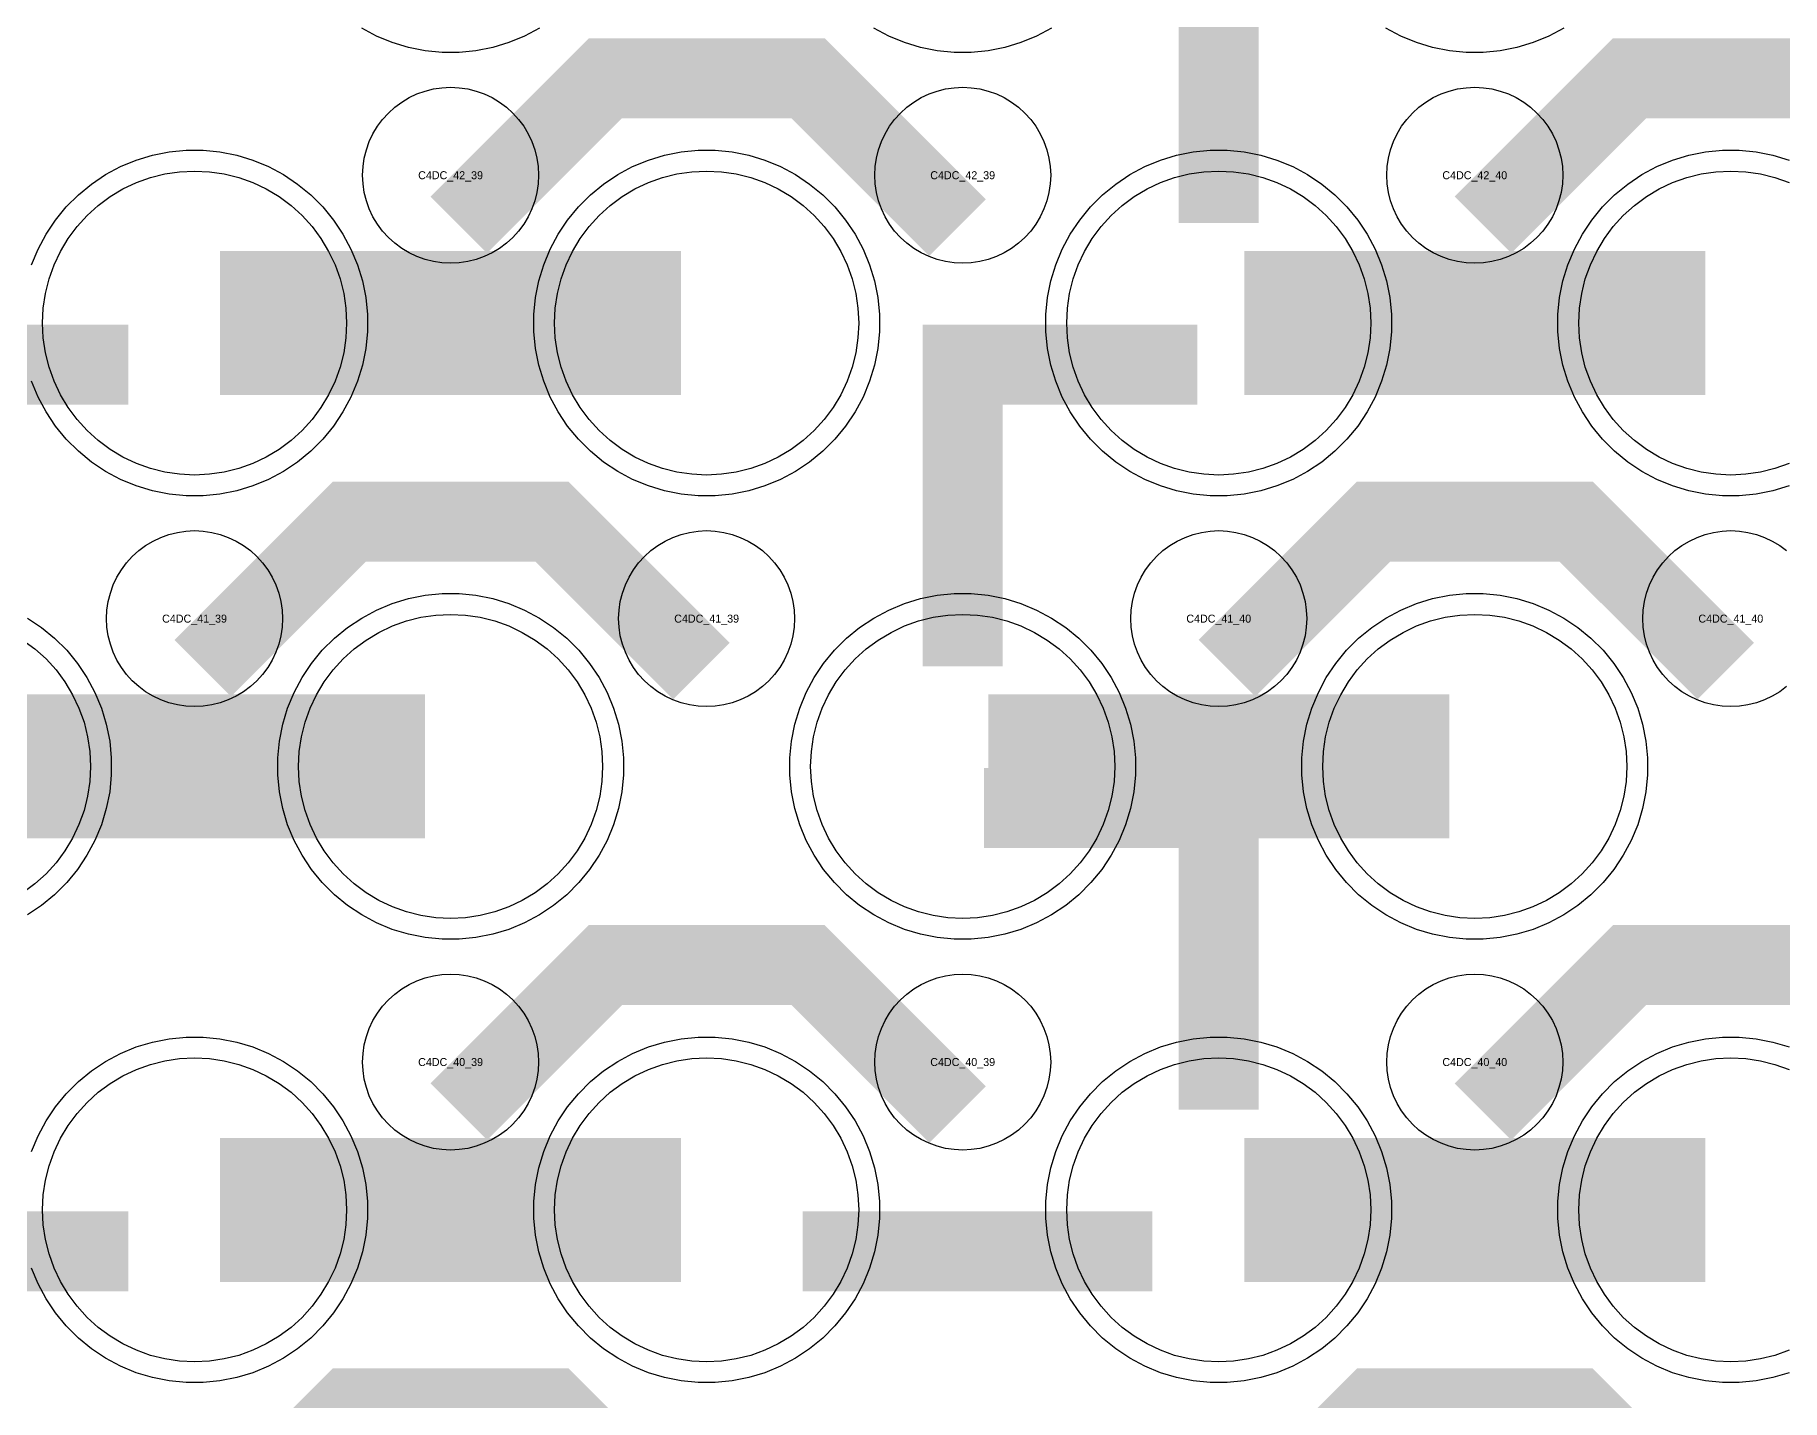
# Model space of a CAD drawing. Extents: x -11880 to 11880, y -14992 to 14992.
# Drawn here: x 430 to 976, y -9356 to -8930 of the extents above; entities that cross this region are included whole.
import ezdxf
from ezdxf.enums import TextEntityAlignment as Align

# ---------------------------------------------------------------- set-up
doc = ezdxf.new("R2010")
doc.units = 0
doc.header["$MEASUREMENT"] = 0
for name, color, linetype in [('GDS_775_DT_237', 138, 'CONTINUOUS'), ('RDL1_FS', 34, 'CONTINUOUS'), ('RDL_BS', 160, 'CONTINUOUS')]:
    doc.layers.add(name, color=color, linetype=linetype)

msp = doc.modelspace()

# ---------------------------------------------------------------- linework, layer by layer
at = {"layer": 'RDL1_FS', "color": 241, "true_color": 0xf7abae}
for points in [[(480, -9067.384), (475.343, -9067.155), (470.732, -9066.471), (466.209, -9065.339), (461.819, -9063.767), (457.605, -9061.775), (453.605, -9059.377), (449.86, -9056.599), (446.406, -9053.469), (443.276, -9050.015), (440.498, -9046.27), (438.1, -9042.27), (436.108, -9038.056), (434.536, -9033.666), (433.404, -9029.143), (432.72, -9024.532), (432.491, -9019.875), (432.72, -9015.218), (433.404, -9010.607), (434.536, -9006.084), (436.108, -9001.694), (438.1, -8997.48), (440.498, -8993.48), (443.276, -8989.735), (446.406, -8986.281), (449.86, -8983.151), (453.605, -8980.373), (457.605, -8977.975), (461.819, -8975.983), (466.209, -8974.411), (470.732, -8973.279), (475.343, -8972.595), (480, -8972.366), (484.657, -8972.595), (489.268, -8973.279), (493.791, -8974.411), (498.181, -8975.983), (502.395, -8977.975), (506.395, -8980.373), (510.14, -8983.151), (513.594, -8986.281), (516.724, -8989.735), (519.502, -8993.48), (521.9, -8997.48), (523.892, -9001.694), (525.464, -9006.084), (526.596, -9010.607), (527.28, -9015.218), (527.509, -9019.875), (527.28, -9024.532), (526.596, -9029.143), (525.464, -9033.666), (523.892, -9038.056), (521.9, -9042.27), (519.502, -9046.27), (516.724, -9050.015), (513.594, -9053.469), (510.14, -9056.599), (506.395, -9059.377), (502.395, -9061.775), (498.181, -9063.767), (493.791, -9065.339), (489.268, -9066.471), (484.657, -9067.155)], [(640, -9067.384), (635.343, -9067.155), (630.732, -9066.471), (626.209, -9065.339), (621.819, -9063.767), (617.605, -9061.775), (613.605, -9059.377), (609.86, -9056.599), (606.406, -9053.469), (603.276, -9050.015), (600.498, -9046.27), (598.1, -9042.27), (596.108, -9038.056), (594.536, -9033.666), (593.404, -9029.143), (592.72, -9024.532), (592.491, -9019.875), (592.72, -9015.218), (593.404, -9010.607), (594.536, -9006.084), (596.108, -9001.694), (598.1, -8997.48), (600.498, -8993.48), (603.276, -8989.735), (606.406, -8986.281), (609.86, -8983.151), (613.605, -8980.373), (617.605, -8977.975), (621.819, -8975.983), (626.209, -8974.411), (630.732, -8973.279), (635.343, -8972.595), (640, -8972.366), (644.657, -8972.595), (649.268, -8973.279), (653.791, -8974.411), (658.181, -8975.983), (662.395, -8977.975), (666.395, -8980.373), (670.14, -8983.151), (673.594, -8986.281), (676.724, -8989.735), (679.502, -8993.48), (681.9, -8997.48), (683.892, -9001.694), (685.464, -9006.084), (686.596, -9010.607), (687.28, -9015.218), (687.509, -9019.875), (687.28, -9024.532), (686.596, -9029.143), (685.464, -9033.666), (683.892, -9038.056), (681.9, -9042.27), (679.502, -9046.27), (676.724, -9050.015), (673.594, -9053.469), (670.14, -9056.599), (666.395, -9059.377), (662.395, -9061.775), (658.181, -9063.767), (653.791, -9065.339), (649.268, -9066.471), (644.657, -9067.155)], [(560, -9205.944), (555.343, -9205.715), (550.732, -9205.031), (546.209, -9203.899), (541.819, -9202.327), (537.605, -9200.335), (533.605, -9197.937), (529.86, -9195.159), (526.406, -9192.029), (523.276, -9188.575), (520.498, -9184.83), (518.1, -9180.83), (516.108, -9176.616), (514.536, -9172.226), (513.404, -9167.703), (512.72, -9163.092), (512.491, -9158.435), (512.72, -9153.778), (513.404, -9149.167), (514.536, -9144.644), (516.108, -9140.254), (518.1, -9136.04), (520.498, -9132.04), (523.276, -9128.295), (526.406, -9124.841), (529.86, -9121.711), (533.605, -9118.933), (537.605, -9116.535), (541.819, -9114.543), (546.209, -9112.971), (550.732, -9111.839), (555.343, -9111.155), (560, -9110.926), (564.657, -9111.155), (569.268, -9111.839), (573.791, -9112.971), (578.181, -9114.543), (582.395, -9116.535), (586.395, -9118.933), (590.14, -9121.711), (593.594, -9124.841), (596.724, -9128.295), (599.502, -9132.04), (601.9, -9136.04), (603.892, -9140.254), (605.464, -9144.644), (606.596, -9149.167), (607.28, -9153.778), (607.509, -9158.435), (607.28, -9163.092), (606.596, -9167.703), (605.464, -9172.226), (603.892, -9176.616), (601.9, -9180.83), (599.502, -9184.83), (596.724, -9188.575), (593.594, -9192.029), (590.14, -9195.159), (586.395, -9197.937), (582.395, -9200.335), (578.181, -9202.327), (573.791, -9203.899), (569.268, -9205.031), (564.657, -9205.715)]]:
    msp.add_lwpolyline(points, close=True, dxfattribs=at)
at = {"layer": 'RDL1_FS'}
for points in [[(800, -9067.384), (795.343, -9067.155), (790.732, -9066.471), (786.209, -9065.339), (781.819, -9063.767), (777.605, -9061.775), (773.605, -9059.377), (769.86, -9056.599), (766.406, -9053.469), (763.276, -9050.015), (760.498, -9046.27), (758.1, -9042.27), (756.108, -9038.056), (754.536, -9033.666), (753.404, -9029.143), (752.72, -9024.532), (752.491, -9019.875), (752.72, -9015.218), (753.404, -9010.607), (754.536, -9006.084), (756.108, -9001.694), (758.1, -8997.48), (760.498, -8993.48), (763.276, -8989.735), (766.406, -8986.281), (769.86, -8983.151), (773.605, -8980.373), (777.605, -8977.975), (781.819, -8975.983), (786.209, -8974.411), (790.732, -8973.279), (795.343, -8972.595), (800, -8972.366), (804.657, -8972.595), (809.268, -8973.279), (813.791, -8974.411), (818.181, -8975.983), (822.395, -8977.975), (826.395, -8980.373), (830.14, -8983.151), (833.594, -8986.281), (836.724, -8989.735), (839.502, -8993.48), (841.9, -8997.48), (843.892, -9001.694), (845.464, -9006.084), (846.596, -9010.607), (847.28, -9015.218), (847.509, -9019.875), (847.28, -9024.532), (846.596, -9029.143), (845.464, -9033.666), (843.892, -9038.056), (841.9, -9042.27), (839.502, -9046.27), (836.724, -9050.015), (833.594, -9053.469), (830.14, -9056.599), (826.395, -9059.377), (822.395, -9061.775), (818.181, -9063.767), (813.791, -9065.339), (809.268, -9066.471), (804.657, -9067.155)], [(720, -9205.944), (715.343, -9205.715), (710.732, -9205.031), (706.209, -9203.899), (701.819, -9202.327), (697.605, -9200.335), (693.605, -9197.937), (689.86, -9195.159), (686.406, -9192.029), (683.276, -9188.575), (680.498, -9184.83), (678.1, -9180.83), (676.108, -9176.616), (674.536, -9172.226), (673.404, -9167.703), (672.72, -9163.092), (672.491, -9158.435), (672.72, -9153.778), (673.404, -9149.167), (674.536, -9144.644), (676.108, -9140.254), (678.1, -9136.04), (680.498, -9132.04), (683.276, -9128.295), (686.406, -9124.841), (689.86, -9121.711), (693.605, -9118.933), (697.605, -9116.535), (701.819, -9114.543), (706.209, -9112.971), (710.732, -9111.839), (715.343, -9111.155), (720, -9110.926), (724.657, -9111.155), (729.268, -9111.839), (733.791, -9112.971), (738.181, -9114.543), (742.395, -9116.535), (746.395, -9118.933), (750.14, -9121.711), (753.594, -9124.841), (756.724, -9128.295), (759.502, -9132.04), (761.9, -9136.04), (763.892, -9140.254), (765.464, -9144.644), (766.596, -9149.167), (767.28, -9153.778), (767.509, -9158.435), (767.28, -9163.092), (766.596, -9167.703), (765.464, -9172.226), (763.892, -9176.616), (761.9, -9180.83), (759.502, -9184.83), (756.724, -9188.575), (753.594, -9192.029), (750.14, -9195.159), (746.395, -9197.937), (742.395, -9200.335), (738.181, -9202.327), (733.791, -9203.899), (729.268, -9205.031), (724.657, -9205.715)], [(880, -9205.944), (875.343, -9205.715), (870.732, -9205.031), (866.209, -9203.899), (861.819, -9202.327), (857.605, -9200.335), (853.605, -9197.937), (849.86, -9195.159), (846.406, -9192.029), (843.276, -9188.575), (840.498, -9184.83), (838.1, -9180.83), (836.108, -9176.616), (834.536, -9172.226), (833.404, -9167.703), (832.72, -9163.092), (832.491, -9158.435), (832.72, -9153.778), (833.404, -9149.167), (834.536, -9144.644), (836.108, -9140.254), (838.1, -9136.04), (840.498, -9132.04), (843.276, -9128.295), (846.406, -9124.841), (849.86, -9121.711), (853.605, -9118.933), (857.605, -9116.535), (861.819, -9114.543), (866.209, -9112.971), (870.732, -9111.839), (875.343, -9111.155), (880, -9110.926), (884.657, -9111.155), (889.268, -9111.839), (893.791, -9112.971), (898.181, -9114.543), (902.395, -9116.535), (906.395, -9118.933), (910.14, -9121.711), (913.594, -9124.841), (916.724, -9128.295), (919.502, -9132.04), (921.9, -9136.04), (923.892, -9140.254), (925.464, -9144.644), (926.596, -9149.167), (927.28, -9153.778), (927.509, -9158.435), (927.28, -9163.092), (926.596, -9167.703), (925.464, -9172.226), (923.892, -9176.616), (921.9, -9180.83), (919.502, -9184.83), (916.724, -9188.575), (913.594, -9192.029), (910.14, -9195.159), (906.395, -9197.937), (902.395, -9200.335), (898.181, -9202.327), (893.791, -9203.899), (889.268, -9205.031), (884.657, -9205.715)], [(480, -9344.509), (475.343, -9344.28), (470.732, -9343.596), (466.209, -9342.464), (461.819, -9340.892), (457.605, -9338.9), (453.605, -9336.502), (449.86, -9333.724), (446.406, -9330.594), (443.276, -9327.14), (440.498, -9323.395), (438.1, -9319.395), (436.108, -9315.181), (434.536, -9310.791), (433.404, -9306.268), (432.72, -9301.657), (432.491, -9297), (432.72, -9292.343), (433.404, -9287.732), (434.536, -9283.209), (436.108, -9278.819), (438.1, -9274.605), (440.498, -9270.605), (443.276, -9266.86), (446.406, -9263.406), (449.86, -9260.276), (453.605, -9257.498), (457.605, -9255.1), (461.819, -9253.108), (466.209, -9251.536), (470.732, -9250.404), (475.343, -9249.72), (480, -9249.491), (484.657, -9249.72), (489.268, -9250.404), (493.791, -9251.536), (498.181, -9253.108), (502.395, -9255.1), (506.395, -9257.498), (510.14, -9260.276), (513.594, -9263.406), (516.724, -9266.86), (519.502, -9270.605), (521.9, -9274.605), (523.892, -9278.819), (525.464, -9283.209), (526.596, -9287.732), (527.28, -9292.343), (527.509, -9297), (527.28, -9301.657), (526.596, -9306.268), (525.464, -9310.791), (523.892, -9315.181), (521.9, -9319.395), (519.502, -9323.395), (516.724, -9327.14), (513.594, -9330.594), (510.14, -9333.724), (506.395, -9336.502), (502.395, -9338.9), (498.181, -9340.892), (493.791, -9342.464), (489.268, -9343.596), (484.657, -9344.28)], [(640, -9344.509), (635.343, -9344.28), (630.732, -9343.596), (626.209, -9342.464), (621.819, -9340.892), (617.605, -9338.9), (613.605, -9336.502), (609.86, -9333.724), (606.406, -9330.594), (603.276, -9327.14), (600.498, -9323.395), (598.1, -9319.395), (596.108, -9315.181), (594.536, -9310.791), (593.404, -9306.268), (592.72, -9301.657), (592.491, -9297), (592.72, -9292.343), (593.404, -9287.732), (594.536, -9283.209), (596.108, -9278.819), (598.1, -9274.605), (600.498, -9270.605), (603.276, -9266.86), (606.406, -9263.406), (609.86, -9260.276), (613.605, -9257.498), (617.605, -9255.1), (621.819, -9253.108), (626.209, -9251.536), (630.732, -9250.404), (635.343, -9249.72), (640, -9249.491), (644.657, -9249.72), (649.268, -9250.404), (653.791, -9251.536), (658.181, -9253.108), (662.395, -9255.1), (666.395, -9257.498), (670.14, -9260.276), (673.594, -9263.406), (676.724, -9266.86), (679.502, -9270.605), (681.9, -9274.605), (683.892, -9278.819), (685.464, -9283.209), (686.596, -9287.732), (687.28, -9292.343), (687.509, -9297), (687.28, -9301.657), (686.596, -9306.268), (685.464, -9310.791), (683.892, -9315.181), (681.9, -9319.395), (679.502, -9323.395), (676.724, -9327.14), (673.594, -9330.594), (670.14, -9333.724), (666.395, -9336.502), (662.395, -9338.9), (658.181, -9340.892), (653.791, -9342.464), (649.268, -9343.596), (644.657, -9344.28)], [(800, -9344.509), (795.343, -9344.28), (790.732, -9343.596), (786.209, -9342.464), (781.819, -9340.892), (777.605, -9338.9), (773.605, -9336.502), (769.86, -9333.724), (766.406, -9330.594), (763.276, -9327.14), (760.498, -9323.395), (758.1, -9319.395), (756.108, -9315.181), (754.536, -9310.791), (753.404, -9306.268), (752.72, -9301.657), (752.491, -9297), (752.72, -9292.343), (753.404, -9287.732), (754.536, -9283.209), (756.108, -9278.819), (758.1, -9274.605), (760.498, -9270.605), (763.276, -9266.86), (766.406, -9263.406), (769.86, -9260.276), (773.605, -9257.498), (777.605, -9255.1), (781.819, -9253.108), (786.209, -9251.536), (790.732, -9250.404), (795.343, -9249.72), (800, -9249.491), (804.657, -9249.72), (809.268, -9250.404), (813.791, -9251.536), (818.181, -9253.108), (822.395, -9255.1), (826.395, -9257.498), (830.14, -9260.276), (833.594, -9263.406), (836.724, -9266.86), (839.502, -9270.605), (841.9, -9274.605), (843.892, -9278.819), (845.464, -9283.209), (846.596, -9287.732), (847.28, -9292.343), (847.509, -9297), (847.28, -9301.657), (846.596, -9306.268), (845.464, -9310.791), (843.892, -9315.181), (841.9, -9319.395), (839.502, -9323.395), (836.724, -9327.14), (833.594, -9330.594), (830.14, -9333.724), (826.395, -9336.502), (822.395, -9338.9), (818.181, -9340.892), (813.791, -9342.464), (809.268, -9343.596), (804.657, -9344.28)]]:
    msp.add_lwpolyline(points, close=True, dxfattribs=at)
for points in [[(978.181, -9063.767), (973.791, -9065.339), (969.268, -9066.471), (964.657, -9067.155), (960, -9067.384), (955.343, -9067.155), (950.732, -9066.471), (946.209, -9065.339), (941.819, -9063.767), (937.605, -9061.775), (933.605, -9059.377), (929.86, -9056.599), (926.406, -9053.469), (923.276, -9050.015), (920.498, -9046.27), (918.1, -9042.27), (916.108, -9038.056), (914.536, -9033.666), (913.404, -9029.143), (912.72, -9024.532), (912.491, -9019.875), (912.72, -9015.218), (913.404, -9010.607), (914.536, -9006.084), (916.108, -9001.694), (918.1, -8997.48), (920.498, -8993.48), (923.276, -8989.735), (926.406, -8986.281), (929.86, -8983.151), (933.605, -8980.373), (937.605, -8977.975), (941.819, -8975.983), (946.209, -8974.411), (950.732, -8973.279), (955.343, -8972.595), (960, -8972.366), (964.657, -8972.595), (969.268, -8973.279), (973.791, -8974.411), (978.181, -8975.983)], [(978.181, -9340.892), (973.791, -9342.464), (969.268, -9343.596), (964.657, -9344.28), (960, -9344.509), (955.343, -9344.28), (950.732, -9343.596), (946.209, -9342.464), (941.819, -9340.892), (937.605, -9338.9), (933.605, -9336.502), (929.86, -9333.724), (926.406, -9330.594), (923.276, -9327.14), (920.498, -9323.395), (918.1, -9319.395), (916.108, -9315.181), (914.536, -9310.791), (913.404, -9306.268), (912.72, -9301.657), (912.491, -9297), (912.72, -9292.343), (913.404, -9287.732), (914.536, -9283.209), (916.108, -9278.819), (918.1, -9274.605), (920.498, -9270.605), (923.276, -9266.86), (926.406, -9263.406), (929.86, -9260.276), (933.605, -9257.498), (937.605, -9255.1), (941.819, -9253.108), (946.209, -9251.536), (950.732, -9250.404), (955.343, -9249.72), (960, -9249.491), (964.657, -9249.72), (969.268, -9250.404), (973.791, -9251.536), (978.181, -9253.108)]]:
    msp.add_lwpolyline(points, dxfattribs=at)
at = {"layer": 'RDL1_FS', "color": 241, "true_color": 0xf7abae}
for points in [[(488.002, -9019.875, 45, 45, 0), (560.002, -9019.875, 45, 45, 0)], [(560.002, -9019.875, 45, 45, 0), (632.002, -9019.875, 45, 45, 0)], [(408.002, -9158.435, 45, 45, 0), (480.002, -9158.435, 45, 45, 0)], [(480.002, -9158.435, 45, 45, 0), (552.002, -9158.435, 45, 45, 0)]]:
    msp.add_lwpolyline(points, format="xyseb", dxfattribs=at)
at = {"layer": 'RDL1_FS'}
for points in [[(808.002, -9019.875, 45, 45, 0), (880.002, -9019.875, 45, 45, 0)], [(880.002, -9019.875, 45, 45, 0), (952.002, -9019.875, 45, 45, 0)], [(728.002, -9158.435, 45, 45, 0), (800.002, -9158.435, 45, 45, 0)], [(800.002, -9158.435, 45, 45, 0), (872.002, -9158.435, 45, 45, 0)], [(488.002, -9297, 45, 45, 0), (560.002, -9297, 45, 45, 0)], [(560.002, -9297, 45, 45, 0), (632.002, -9297, 45, 45, 0)], [(808.002, -9297, 45, 45, 0), (880.002, -9297, 45, 45, 0)], [(880.002, -9297, 45, 45, 0), (952.002, -9297, 45, 45, 0)]]:
    msp.add_lwpolyline(points, format="xyseb", dxfattribs=at)
at = {"layer": 'RDL1_FS', "color": 241, "true_color": 0xf7abae}
msp.add_lwpolyline([(426.395, -9118.933), (430.14, -9121.711), (433.594, -9124.841), (436.724, -9128.295), (439.502, -9132.04), (441.9, -9136.04), (443.892, -9140.254), (445.464, -9144.644), (446.596, -9149.167), (447.28, -9153.778), (447.509, -9158.435), (447.28, -9163.092), (446.596, -9167.703), (445.464, -9172.226), (443.892, -9176.616), (441.9, -9180.83), (439.502, -9184.83), (436.724, -9188.575), (433.594, -9192.029), (430.14, -9195.159), (426.395, -9197.937)], dxfattribs=at)
at = {"layer": 'RDL_BS'}
for points in [[(800, -8988.585, 25, 25, 0), (800, -8881.808, 25, 25, 0)], [(800, -8912.277, 25, 25, 0), (800, -8957.897, 25, 25, 0)], [(562.562, -8989.189, 25, 25, 0), (608.377, -8943.374, 25, 25, 0), (641.93, -8943.374, 25, 25, 0)], [(718.401, -8990.088, 25, 25, 0), (671.687, -8943.374, 25, 25, 0), (641.929, -8943.374, 25, 25, 0)], [(882.562, -8989.189, 25, 25, 0), (928.377, -8943.374, 25, 25, 0), (961.93, -8943.374, 25, 25, 0)], [(1038.401, -8990.088, 25, 25, 0), (991.687, -8943.374, 25, 25, 0), (961.929, -8943.374, 25, 25, 0)], [(720, -9127.15, 25, 25, 0), (720, -9020.373, 25, 25, 0)], [(707.5, -9032.873, 25, 25, 0), (793.333, -9032.873, 25, 25, 0)], [(747.056, -9032.873, 25, 25, 0), (788.26, -9032.873, 25, 25, 0)], [(720, -9050.842, 25, 25, 0), (720, -9096.462, 25, 25, 0)], [(482.562, -9127.749, 25, 25, 0), (528.377, -9081.934, 25, 25, 0), (561.93, -9081.934, 25, 25, 0)], [(638.401, -9128.648, 25, 25, 0), (591.687, -9081.934, 25, 25, 0), (561.929, -9081.934, 25, 25, 0)], [(802.562, -9127.749, 25, 25, 0), (848.377, -9081.934, 25, 25, 0), (881.93, -9081.934, 25, 25, 0)], [(958.401, -9128.648, 25, 25, 0), (911.687, -9081.934, 25, 25, 0), (881.929, -9081.934, 25, 25, 0)], [(800, -9265.735, 25, 25, 0), (800, -9158.958, 25, 25, 0)], [(812.5, -9171.458, 25, 25, 0), (726.667, -9171.458, 25, 25, 0)], [(772.944, -9171.458, 25, 25, 0), (731.74, -9171.458, 25, 25, 0)], [(800, -9189.427, 25, 25, 0), (800, -9235.047, 25, 25, 0)], [(562.562, -9266.314, 25, 25, 0), (608.377, -9220.499, 25, 25, 0), (641.93, -9220.499, 25, 25, 0)], [(718.401, -9267.213, 25, 25, 0), (671.687, -9220.499, 25, 25, 0), (641.929, -9220.499, 25, 25, 0)], [(882.562, -9266.314, 25, 25, 0), (928.377, -9220.499, 25, 25, 0), (961.93, -9220.499, 25, 25, 0)], [(1038.401, -9267.213, 25, 25, 0), (991.687, -9220.499, 25, 25, 0), (961.929, -9220.499, 25, 25, 0)], [(350.016, -9310.013, 25, 25, 0), (459.281, -9310.013, 25, 25, 0)], [(670.016, -9310.013, 25, 25, 0), (779.281, -9310.013, 25, 25, 0)], [(482.562, -9404.879, 25, 25, 0), (528.377, -9359.064, 25, 25, 0), (561.93, -9359.064, 25, 25, 0)], [(638.401, -9405.778, 25, 25, 0), (591.687, -9359.064, 25, 25, 0), (561.929, -9359.064, 25, 25, 0)], [(802.562, -9404.879, 25, 25, 0), (848.377, -9359.064, 25, 25, 0), (881.93, -9359.064, 25, 25, 0)], [(958.401, -9405.778, 25, 25, 0), (911.687, -9359.064, 25, 25, 0), (881.929, -9359.064, 25, 25, 0)]]:
    msp.add_lwpolyline(points, format="xyseb", dxfattribs=at)
for points in [[(587.777, -8927.693), (583.115, -8930.185), (578.205, -8932.216), (573.165, -8933.747), (567.938, -8934.793), (562.644, -8935.31), (557.356, -8935.31), (552.062, -8934.793), (546.835, -8933.747), (541.795, -8932.216), (536.885, -8930.185), (532.223, -8927.693)], [(747.777, -8927.693), (743.115, -8930.185), (738.205, -8932.216), (733.165, -8933.747), (727.938, -8934.793), (722.644, -8935.31), (717.356, -8935.31), (712.062, -8934.793), (706.835, -8933.747), (701.795, -8932.216), (696.885, -8930.185), (692.223, -8927.693)], [(907.777, -8927.693), (903.115, -8930.185), (898.205, -8932.216), (893.165, -8933.747), (887.938, -8934.793), (882.644, -8935.31), (877.356, -8935.31), (872.062, -8934.793), (866.835, -8933.747), (861.795, -8932.216), (856.885, -8930.185), (852.223, -8927.693)], [(978.205, -9070.781), (973.165, -9072.312), (967.938, -9073.358), (962.644, -9073.875), (957.356, -9073.875), (952.062, -9073.358), (946.835, -9072.312), (941.795, -9070.781), (936.885, -9068.75), (932.223, -9066.258), (927.809, -9063.311), (923.708, -9059.949), (919.926, -9056.167), (916.564, -9052.066), (913.617, -9047.652), (911.125, -9042.99), (909.094, -9038.08), (907.563, -9033.04), (906.517, -9027.813), (906, -9022.519), (906, -9017.231), (906.517, -9011.937), (907.563, -9006.71), (909.094, -9001.67), (911.125, -8996.76), (913.617, -8992.098), (916.564, -8987.684), (919.926, -8983.583), (923.708, -8979.801), (927.809, -8976.439), (932.223, -8973.492), (936.885, -8971), (941.795, -8968.969), (946.835, -8967.438), (952.062, -8966.392), (957.356, -8965.875), (962.644, -8965.875), (967.938, -8966.392), (973.165, -8967.438), (978.205, -8968.969)], [(977.443, -9133.501), (975.28, -9135.104), (972.956, -9136.497), (970.519, -9137.649), (967.984, -9138.556), (965.365, -9139.213), (962.693, -9139.609), (960, -9139.741), (957.307, -9139.609), (954.635, -9139.213), (952.016, -9138.556), (949.481, -9137.649), (947.044, -9136.497), (944.72, -9135.104), (942.557, -9133.501), (940.558, -9131.689), (938.746, -9129.69), (937.143, -9127.527), (935.75, -9125.203), (934.598, -9122.766), (933.691, -9120.231), (933.034, -9117.612), (932.638, -9114.94), (932.506, -9112.247), (932.638, -9109.554), (933.034, -9106.882), (933.691, -9104.263), (934.598, -9101.728), (935.75, -9099.291), (937.143, -9096.967), (938.746, -9094.804), (940.558, -9092.805), (942.557, -9090.993), (944.72, -9089.39), (947.044, -9087.997), (949.481, -9086.845), (952.016, -9085.938), (954.635, -9085.281), (957.307, -9084.885), (960, -9084.753), (962.693, -9084.885), (965.365, -9085.281), (967.984, -9085.938), (970.519, -9086.845), (972.956, -9087.997), (975.28, -9089.39), (977.443, -9090.993)], [(429.094, -9278.795), (431.125, -9273.885), (433.617, -9269.223), (436.564, -9264.809), (439.926, -9260.708), (443.708, -9256.926), (447.809, -9253.564), (452.223, -9250.617), (456.885, -9248.125), (461.795, -9246.094), (466.835, -9244.563), (472.062, -9243.517), (477.356, -9243), (482.644, -9243), (487.938, -9243.517), (493.165, -9244.563), (498.205, -9246.094), (503.115, -9248.125), (507.777, -9250.617), (512.191, -9253.564), (516.292, -9256.926), (520.074, -9260.708), (523.436, -9264.809), (526.383, -9269.223), (528.875, -9273.885), (530.906, -9278.795), (532.437, -9283.835), (533.483, -9289.062), (534, -9294.356), (534, -9299.644), (533.483, -9304.938), (532.437, -9310.165), (530.906, -9315.205), (528.875, -9320.115), (526.383, -9324.777), (523.436, -9329.191), (520.074, -9333.292), (516.292, -9337.074), (512.191, -9340.436), (507.777, -9343.383), (503.115, -9345.875), (498.205, -9347.906), (493.165, -9349.437), (487.938, -9350.483), (482.644, -9351), (477.356, -9351), (472.062, -9350.483), (466.835, -9349.437), (461.795, -9347.906), (456.885, -9345.875), (452.223, -9343.383), (447.809, -9340.436), (443.708, -9337.074), (439.926, -9333.292), (436.564, -9329.191), (433.617, -9324.777), (431.125, -9320.115), (429.094, -9315.205)], [(978.205, -9347.906), (973.165, -9349.437), (967.938, -9350.483), (962.644, -9351), (957.356, -9351), (952.062, -9350.483), (946.835, -9349.437), (941.795, -9347.906), (936.885, -9345.875), (932.223, -9343.383), (927.809, -9340.436), (923.708, -9337.074), (919.926, -9333.292), (916.564, -9329.191), (913.617, -9324.777), (911.125, -9320.115), (909.094, -9315.205), (907.563, -9310.165), (906.517, -9304.938), (906, -9299.644), (906, -9294.356), (906.517, -9289.062), (907.563, -9283.835), (909.094, -9278.795), (911.125, -9273.885), (913.617, -9269.223), (916.564, -9264.809), (919.926, -9260.708), (923.708, -9256.926), (927.809, -9253.564), (932.223, -9250.617), (936.885, -9248.125), (941.795, -9246.094), (946.835, -9244.563), (952.062, -9243.517), (957.356, -9243), (962.644, -9243), (967.938, -9243.517), (973.165, -9244.563), (978.205, -9246.094)]]:
    msp.add_lwpolyline(points, dxfattribs=at)
for points in [[(560, -9001.181), (557.307, -9001.049), (554.635, -9000.653), (552.016, -8999.996), (549.481, -8999.089), (547.044, -8997.937), (544.72, -8996.544), (542.557, -8994.941), (540.558, -8993.129), (538.746, -8991.13), (537.143, -8988.967), (535.75, -8986.643), (534.598, -8984.206), (533.691, -8981.671), (533.034, -8979.052), (532.638, -8976.38), (532.506, -8973.687), (532.638, -8970.994), (533.034, -8968.322), (533.691, -8965.703), (534.598, -8963.168), (535.75, -8960.731), (537.143, -8958.407), (538.746, -8956.244), (540.558, -8954.245), (542.557, -8952.433), (544.72, -8950.83), (547.044, -8949.437), (549.481, -8948.285), (552.016, -8947.378), (554.635, -8946.721), (557.307, -8946.325), (560, -8946.193), (562.693, -8946.325), (565.365, -8946.721), (567.984, -8947.378), (570.519, -8948.285), (572.956, -8949.437), (575.28, -8950.83), (577.443, -8952.433), (579.442, -8954.245), (581.254, -8956.244), (582.857, -8958.407), (584.25, -8960.731), (585.402, -8963.168), (586.309, -8965.703), (586.966, -8968.322), (587.362, -8970.994), (587.494, -8973.687), (587.362, -8976.38), (586.966, -8979.052), (586.309, -8981.671), (585.402, -8984.206), (584.25, -8986.643), (582.857, -8988.967), (581.254, -8991.13), (579.442, -8993.129), (577.443, -8994.941), (575.28, -8996.544), (572.956, -8997.937), (570.519, -8999.089), (567.984, -8999.996), (565.365, -9000.653), (562.693, -9001.049)], [(720, -9001.181), (717.307, -9001.049), (714.635, -9000.653), (712.016, -8999.996), (709.481, -8999.089), (707.044, -8997.937), (704.72, -8996.544), (702.557, -8994.941), (700.558, -8993.129), (698.746, -8991.13), (697.143, -8988.967), (695.75, -8986.643), (694.598, -8984.206), (693.691, -8981.671), (693.034, -8979.052), (692.638, -8976.38), (692.506, -8973.687), (692.638, -8970.994), (693.034, -8968.322), (693.691, -8965.703), (694.598, -8963.168), (695.75, -8960.731), (697.143, -8958.407), (698.746, -8956.244), (700.558, -8954.245), (702.557, -8952.433), (704.72, -8950.83), (707.044, -8949.437), (709.481, -8948.285), (712.016, -8947.378), (714.635, -8946.721), (717.307, -8946.325), (720, -8946.193), (722.693, -8946.325), (725.365, -8946.721), (727.984, -8947.378), (730.519, -8948.285), (732.956, -8949.437), (735.28, -8950.83), (737.443, -8952.433), (739.442, -8954.245), (741.254, -8956.244), (742.857, -8958.407), (744.25, -8960.731), (745.402, -8963.168), (746.309, -8965.703), (746.966, -8968.322), (747.362, -8970.994), (747.494, -8973.687), (747.362, -8976.38), (746.966, -8979.052), (746.309, -8981.671), (745.402, -8984.206), (744.25, -8986.643), (742.857, -8988.967), (741.254, -8991.13), (739.442, -8993.129), (737.443, -8994.941), (735.28, -8996.544), (732.956, -8997.937), (730.519, -8999.089), (727.984, -8999.996), (725.365, -9000.653), (722.693, -9001.049)], [(880, -9001.181), (877.307, -9001.049), (874.635, -9000.653), (872.016, -8999.996), (869.481, -8999.089), (867.044, -8997.937), (864.72, -8996.544), (862.557, -8994.941), (860.558, -8993.129), (858.746, -8991.13), (857.143, -8988.967), (855.75, -8986.643), (854.598, -8984.206), (853.691, -8981.671), (853.034, -8979.052), (852.638, -8976.38), (852.506, -8973.687), (852.638, -8970.994), (853.034, -8968.322), (853.691, -8965.703), (854.598, -8963.168), (855.75, -8960.731), (857.143, -8958.407), (858.746, -8956.244), (860.558, -8954.245), (862.557, -8952.433), (864.72, -8950.83), (867.044, -8949.437), (869.481, -8948.285), (872.016, -8947.378), (874.635, -8946.721), (877.307, -8946.325), (880, -8946.193), (882.693, -8946.325), (885.365, -8946.721), (887.984, -8947.378), (890.519, -8948.285), (892.956, -8949.437), (895.28, -8950.83), (897.443, -8952.433), (899.442, -8954.245), (901.254, -8956.244), (902.857, -8958.407), (904.25, -8960.731), (905.402, -8963.168), (906.309, -8965.703), (906.966, -8968.322), (907.362, -8970.994), (907.494, -8973.687), (907.362, -8976.38), (906.966, -8979.052), (906.309, -8981.671), (905.402, -8984.206), (904.25, -8986.643), (902.857, -8988.967), (901.254, -8991.13), (899.442, -8993.129), (897.443, -8994.941), (895.28, -8996.544), (892.956, -8997.937), (890.519, -8999.089), (887.984, -8999.996), (885.365, -9000.653), (882.693, -9001.049)], [(797.356, -9073.875), (792.062, -9073.358), (786.835, -9072.312), (781.795, -9070.781), (776.885, -9068.75), (772.223, -9066.258), (767.809, -9063.311), (763.708, -9059.949), (759.926, -9056.167), (756.564, -9052.066), (753.617, -9047.652), (751.125, -9042.99), (749.094, -9038.08), (747.563, -9033.04), (746.517, -9027.813), (746, -9022.519), (746, -9017.231), (746.517, -9011.937), (747.563, -9006.71), (749.094, -9001.67), (751.125, -8996.76), (753.617, -8992.098), (756.564, -8987.684), (759.926, -8983.583), (763.708, -8979.801), (767.809, -8976.439), (772.223, -8973.492), (776.885, -8971), (781.795, -8968.969), (786.835, -8967.438), (792.062, -8966.392), (797.356, -8965.875), (802.644, -8965.875), (807.938, -8966.392), (813.165, -8967.438), (818.205, -8968.969), (823.115, -8971), (827.777, -8973.492), (832.191, -8976.439), (836.292, -8979.801), (840.074, -8983.583), (843.436, -8987.684), (846.383, -8992.098), (848.875, -8996.76), (850.906, -9001.67), (852.437, -9006.71), (853.483, -9011.937), (854, -9017.231), (854, -9022.519), (853.483, -9027.813), (852.437, -9033.04), (850.906, -9038.08), (848.875, -9042.99), (846.383, -9047.652), (843.436, -9052.066), (840.074, -9056.167), (836.292, -9059.949), (832.191, -9063.311), (827.777, -9066.258), (823.115, -9068.75), (818.205, -9070.781), (813.165, -9072.312), (807.938, -9073.358), (802.644, -9073.875)], [(480, -9139.741), (477.307, -9139.609), (474.635, -9139.213), (472.016, -9138.556), (469.481, -9137.649), (467.044, -9136.497), (464.72, -9135.104), (462.557, -9133.501), (460.558, -9131.689), (458.746, -9129.69), (457.143, -9127.527), (455.75, -9125.203), (454.598, -9122.766), (453.691, -9120.231), (453.034, -9117.612), (452.638, -9114.94), (452.506, -9112.247), (452.638, -9109.554), (453.034, -9106.882), (453.691, -9104.263), (454.598, -9101.728), (455.75, -9099.291), (457.143, -9096.967), (458.746, -9094.804), (460.558, -9092.805), (462.557, -9090.993), (464.72, -9089.39), (467.044, -9087.997), (469.481, -9086.845), (472.016, -9085.938), (474.635, -9085.281), (477.307, -9084.885), (480, -9084.753), (482.693, -9084.885), (485.365, -9085.281), (487.984, -9085.938), (490.519, -9086.845), (492.956, -9087.997), (495.28, -9089.39), (497.443, -9090.993), (499.442, -9092.805), (501.254, -9094.804), (502.857, -9096.967), (504.25, -9099.291), (505.402, -9101.728), (506.309, -9104.263), (506.966, -9106.882), (507.362, -9109.554), (507.494, -9112.247), (507.362, -9114.94), (506.966, -9117.612), (506.309, -9120.231), (505.402, -9122.766), (504.25, -9125.203), (502.857, -9127.527), (501.254, -9129.69), (499.442, -9131.689), (497.443, -9133.501), (495.28, -9135.104), (492.956, -9136.497), (490.519, -9137.649), (487.984, -9138.556), (485.365, -9139.213), (482.693, -9139.609)], [(640, -9139.741), (637.307, -9139.609), (634.635, -9139.213), (632.016, -9138.556), (629.481, -9137.649), (627.044, -9136.497), (624.72, -9135.104), (622.557, -9133.501), (620.558, -9131.689), (618.746, -9129.69), (617.143, -9127.527), (615.75, -9125.203), (614.598, -9122.766), (613.691, -9120.231), (613.034, -9117.612), (612.638, -9114.94), (612.506, -9112.247), (612.638, -9109.554), (613.034, -9106.882), (613.691, -9104.263), (614.598, -9101.728), (615.75, -9099.291), (617.143, -9096.967), (618.746, -9094.804), (620.558, -9092.805), (622.557, -9090.993), (624.72, -9089.39), (627.044, -9087.997), (629.481, -9086.845), (632.016, -9085.938), (634.635, -9085.281), (637.307, -9084.885), (640, -9084.753), (642.693, -9084.885), (645.365, -9085.281), (647.984, -9085.938), (650.519, -9086.845), (652.956, -9087.997), (655.28, -9089.39), (657.443, -9090.993), (659.442, -9092.805), (661.254, -9094.804), (662.857, -9096.967), (664.25, -9099.291), (665.402, -9101.728), (666.309, -9104.263), (666.966, -9106.882), (667.362, -9109.554), (667.494, -9112.247), (667.362, -9114.94), (666.966, -9117.612), (666.309, -9120.231), (665.402, -9122.766), (664.25, -9125.203), (662.857, -9127.527), (661.254, -9129.69), (659.442, -9131.689), (657.443, -9133.501), (655.28, -9135.104), (652.956, -9136.497), (650.519, -9137.649), (647.984, -9138.556), (645.365, -9139.213), (642.693, -9139.609)], [(800, -9139.741), (797.307, -9139.609), (794.635, -9139.213), (792.016, -9138.556), (789.481, -9137.649), (787.044, -9136.497), (784.72, -9135.104), (782.557, -9133.501), (780.558, -9131.689), (778.746, -9129.69), (777.143, -9127.527), (775.75, -9125.203), (774.598, -9122.766), (773.691, -9120.231), (773.034, -9117.612), (772.638, -9114.94), (772.506, -9112.247), (772.638, -9109.554), (773.034, -9106.882), (773.691, -9104.263), (774.598, -9101.728), (775.75, -9099.291), (777.143, -9096.967), (778.746, -9094.804), (780.558, -9092.805), (782.557, -9090.993), (784.72, -9089.39), (787.044, -9087.997), (789.481, -9086.845), (792.016, -9085.938), (794.635, -9085.281), (797.307, -9084.885), (800, -9084.753), (802.693, -9084.885), (805.365, -9085.281), (807.984, -9085.938), (810.519, -9086.845), (812.956, -9087.997), (815.28, -9089.39), (817.443, -9090.993), (819.442, -9092.805), (821.254, -9094.804), (822.857, -9096.967), (824.25, -9099.291), (825.402, -9101.728), (826.309, -9104.263), (826.966, -9106.882), (827.362, -9109.554), (827.494, -9112.247), (827.362, -9114.94), (826.966, -9117.612), (826.309, -9120.231), (825.402, -9122.766), (824.25, -9125.203), (822.857, -9127.527), (821.254, -9129.69), (819.442, -9131.689), (817.443, -9133.501), (815.28, -9135.104), (812.956, -9136.497), (810.519, -9137.649), (807.984, -9138.556), (805.365, -9139.213), (802.693, -9139.609)], [(717.356, -9212.435), (712.062, -9211.918), (706.835, -9210.872), (701.795, -9209.341), (696.885, -9207.31), (692.223, -9204.818), (687.809, -9201.871), (683.708, -9198.509), (679.926, -9194.727), (676.564, -9190.626), (673.617, -9186.212), (671.125, -9181.55), (669.094, -9176.64), (667.563, -9171.6), (666.517, -9166.373), (666, -9161.079), (666, -9155.791), (666.517, -9150.497), (667.563, -9145.27), (669.094, -9140.23), (671.125, -9135.32), (673.617, -9130.658), (676.564, -9126.244), (679.926, -9122.143), (683.708, -9118.361), (687.809, -9114.999), (692.223, -9112.052), (696.885, -9109.56), (701.795, -9107.529), (706.835, -9105.998), (712.062, -9104.952), (717.356, -9104.435), (722.644, -9104.435), (727.938, -9104.952), (733.165, -9105.998), (738.205, -9107.529), (743.115, -9109.56), (747.777, -9112.052), (752.191, -9114.999), (756.292, -9118.361), (760.074, -9122.143), (763.436, -9126.244), (766.383, -9130.658), (768.875, -9135.32), (770.906, -9140.23), (772.437, -9145.27), (773.483, -9150.497), (774, -9155.791), (774, -9161.079), (773.483, -9166.373), (772.437, -9171.6), (770.906, -9176.64), (768.875, -9181.55), (766.383, -9186.212), (763.436, -9190.626), (760.074, -9194.727), (756.292, -9198.509), (752.191, -9201.871), (747.777, -9204.818), (743.115, -9207.31), (738.205, -9209.341), (733.165, -9210.872), (727.938, -9211.918), (722.644, -9212.435)], [(877.356, -9212.435), (872.062, -9211.918), (866.835, -9210.872), (861.795, -9209.341), (856.885, -9207.31), (852.223, -9204.818), (847.809, -9201.871), (843.708, -9198.509), (839.926, -9194.727), (836.564, -9190.626), (833.617, -9186.212), (831.125, -9181.55), (829.094, -9176.64), (827.563, -9171.6), (826.517, -9166.373), (826, -9161.079), (826, -9155.791), (826.517, -9150.497), (827.563, -9145.27), (829.094, -9140.23), (831.125, -9135.32), (833.617, -9130.658), (836.564, -9126.244), (839.926, -9122.143), (843.708, -9118.361), (847.809, -9114.999), (852.223, -9112.052), (856.885, -9109.56), (861.795, -9107.529), (866.835, -9105.998), (872.062, -9104.952), (877.356, -9104.435), (882.644, -9104.435), (887.938, -9104.952), (893.165, -9105.998), (898.205, -9107.529), (903.115, -9109.56), (907.777, -9112.052), (912.191, -9114.999), (916.292, -9118.361), (920.074, -9122.143), (923.436, -9126.244), (926.383, -9130.658), (928.875, -9135.32), (930.906, -9140.23), (932.437, -9145.27), (933.483, -9150.497), (934, -9155.791), (934, -9161.079), (933.483, -9166.373), (932.437, -9171.6), (930.906, -9176.64), (928.875, -9181.55), (926.383, -9186.212), (923.436, -9190.626), (920.074, -9194.727), (916.292, -9198.509), (912.191, -9201.871), (907.777, -9204.818), (903.115, -9207.31), (898.205, -9209.341), (893.165, -9210.872), (887.938, -9211.918), (882.644, -9212.435)], [(560, -9278.306), (557.307, -9278.174), (554.635, -9277.778), (552.016, -9277.121), (549.481, -9276.214), (547.044, -9275.062), (544.72, -9273.669), (542.557, -9272.066), (540.558, -9270.254), (538.746, -9268.255), (537.143, -9266.092), (535.75, -9263.768), (534.598, -9261.331), (533.691, -9258.796), (533.034, -9256.177), (532.638, -9253.505), (532.506, -9250.812), (532.638, -9248.119), (533.034, -9245.447), (533.691, -9242.828), (534.598, -9240.293), (535.75, -9237.856), (537.143, -9235.532), (538.746, -9233.369), (540.558, -9231.37), (542.557, -9229.558), (544.72, -9227.955), (547.044, -9226.562), (549.481, -9225.41), (552.016, -9224.503), (554.635, -9223.846), (557.307, -9223.45), (560, -9223.318), (562.693, -9223.45), (565.365, -9223.846), (567.984, -9224.503), (570.519, -9225.41), (572.956, -9226.562), (575.28, -9227.955), (577.443, -9229.558), (579.442, -9231.37), (581.254, -9233.369), (582.857, -9235.532), (584.25, -9237.856), (585.402, -9240.293), (586.309, -9242.828), (586.966, -9245.447), (587.362, -9248.119), (587.494, -9250.812), (587.362, -9253.505), (586.966, -9256.177), (586.309, -9258.796), (585.402, -9261.331), (584.25, -9263.768), (582.857, -9266.092), (581.254, -9268.255), (579.442, -9270.254), (577.443, -9272.066), (575.28, -9273.669), (572.956, -9275.062), (570.519, -9276.214), (567.984, -9277.121), (565.365, -9277.778), (562.693, -9278.174)], [(720, -9278.306), (717.307, -9278.174), (714.635, -9277.778), (712.016, -9277.121), (709.481, -9276.214), (707.044, -9275.062), (704.72, -9273.669), (702.557, -9272.066), (700.558, -9270.254), (698.746, -9268.255), (697.143, -9266.092), (695.75, -9263.768), (694.598, -9261.331), (693.691, -9258.796), (693.034, -9256.177), (692.638, -9253.505), (692.506, -9250.812), (692.638, -9248.119), (693.034, -9245.447), (693.691, -9242.828), (694.598, -9240.293), (695.75, -9237.856), (697.143, -9235.532), (698.746, -9233.369), (700.558, -9231.37), (702.557, -9229.558), (704.72, -9227.955), (707.044, -9226.562), (709.481, -9225.41), (712.016, -9224.503), (714.635, -9223.846), (717.307, -9223.45), (720, -9223.318), (722.693, -9223.45), (725.365, -9223.846), (727.984, -9224.503), (730.519, -9225.41), (732.956, -9226.562), (735.28, -9227.955), (737.443, -9229.558), (739.442, -9231.37), (741.254, -9233.369), (742.857, -9235.532), (744.25, -9237.856), (745.402, -9240.293), (746.309, -9242.828), (746.966, -9245.447), (747.362, -9248.119), (747.494, -9250.812), (747.362, -9253.505), (746.966, -9256.177), (746.309, -9258.796), (745.402, -9261.331), (744.25, -9263.768), (742.857, -9266.092), (741.254, -9268.255), (739.442, -9270.254), (737.443, -9272.066), (735.28, -9273.669), (732.956, -9275.062), (730.519, -9276.214), (727.984, -9277.121), (725.365, -9277.778), (722.693, -9278.174)], [(880, -9278.306), (877.307, -9278.174), (874.635, -9277.778), (872.016, -9277.121), (869.481, -9276.214), (867.044, -9275.062), (864.72, -9273.669), (862.557, -9272.066), (860.558, -9270.254), (858.746, -9268.255), (857.143, -9266.092), (855.75, -9263.768), (854.598, -9261.331), (853.691, -9258.796), (853.034, -9256.177), (852.638, -9253.505), (852.506, -9250.812), (852.638, -9248.119), (853.034, -9245.447), (853.691, -9242.828), (854.598, -9240.293), (855.75, -9237.856), (857.143, -9235.532), (858.746, -9233.369), (860.558, -9231.37), (862.557, -9229.558), (864.72, -9227.955), (867.044, -9226.562), (869.481, -9225.41), (872.016, -9224.503), (874.635, -9223.846), (877.307, -9223.45), (880, -9223.318), (882.693, -9223.45), (885.365, -9223.846), (887.984, -9224.503), (890.519, -9225.41), (892.956, -9226.562), (895.28, -9227.955), (897.443, -9229.558), (899.442, -9231.37), (901.254, -9233.369), (902.857, -9235.532), (904.25, -9237.856), (905.402, -9240.293), (906.309, -9242.828), (906.966, -9245.447), (907.362, -9248.119), (907.494, -9250.812), (907.362, -9253.505), (906.966, -9256.177), (906.309, -9258.796), (905.402, -9261.331), (904.25, -9263.768), (902.857, -9266.092), (901.254, -9268.255), (899.442, -9270.254), (897.443, -9272.066), (895.28, -9273.669), (892.956, -9275.062), (890.519, -9276.214), (887.984, -9277.121), (885.365, -9277.778), (882.693, -9278.174)], [(637.356, -9351), (632.062, -9350.483), (626.835, -9349.437), (621.795, -9347.906), (616.885, -9345.875), (612.223, -9343.383), (607.809, -9340.436), (603.708, -9337.074), (599.926, -9333.292), (596.564, -9329.191), (593.617, -9324.777), (591.125, -9320.115), (589.094, -9315.205), (587.563, -9310.165), (586.517, -9304.938), (586, -9299.644), (586, -9294.356), (586.517, -9289.062), (587.563, -9283.835), (589.094, -9278.795), (591.125, -9273.885), (593.617, -9269.223), (596.564, -9264.809), (599.926, -9260.708), (603.708, -9256.926), (607.809, -9253.564), (612.223, -9250.617), (616.885, -9248.125), (621.795, -9246.094), (626.835, -9244.563), (632.062, -9243.517), (637.356, -9243), (642.644, -9243), (647.938, -9243.517), (653.165, -9244.563), (658.205, -9246.094), (663.115, -9248.125), (667.777, -9250.617), (672.191, -9253.564), (676.292, -9256.926), (680.074, -9260.708), (683.436, -9264.809), (686.383, -9269.223), (688.875, -9273.885), (690.906, -9278.795), (692.437, -9283.835), (693.483, -9289.062), (694, -9294.356), (694, -9299.644), (693.483, -9304.938), (692.437, -9310.165), (690.906, -9315.205), (688.875, -9320.115), (686.383, -9324.777), (683.436, -9329.191), (680.074, -9333.292), (676.292, -9337.074), (672.191, -9340.436), (667.777, -9343.383), (663.115, -9345.875), (658.205, -9347.906), (653.165, -9349.437), (647.938, -9350.483), (642.644, -9351)], [(797.356, -9351), (792.062, -9350.483), (786.835, -9349.437), (781.795, -9347.906), (776.885, -9345.875), (772.223, -9343.383), (767.809, -9340.436), (763.708, -9337.074), (759.926, -9333.292), (756.564, -9329.191), (753.617, -9324.777), (751.125, -9320.115), (749.094, -9315.205), (747.563, -9310.165), (746.517, -9304.938), (746, -9299.644), (746, -9294.356), (746.517, -9289.062), (747.563, -9283.835), (749.094, -9278.795), (751.125, -9273.885), (753.617, -9269.223), (756.564, -9264.809), (759.926, -9260.708), (763.708, -9256.926), (767.809, -9253.564), (772.223, -9250.617), (776.885, -9248.125), (781.795, -9246.094), (786.835, -9244.563), (792.062, -9243.517), (797.356, -9243), (802.644, -9243), (807.938, -9243.517), (813.165, -9244.563), (818.205, -9246.094), (823.115, -9248.125), (827.777, -9250.617), (832.191, -9253.564), (836.292, -9256.926), (840.074, -9260.708), (843.436, -9264.809), (846.383, -9269.223), (848.875, -9273.885), (850.906, -9278.795), (852.437, -9283.835), (853.483, -9289.062), (854, -9294.356), (854, -9299.644), (853.483, -9304.938), (852.437, -9310.165), (850.906, -9315.205), (848.875, -9320.115), (846.383, -9324.777), (843.436, -9329.191), (840.074, -9333.292), (836.292, -9337.074), (832.191, -9340.436), (827.777, -9343.383), (823.115, -9345.875), (818.205, -9347.906), (813.165, -9349.437), (807.938, -9350.483), (802.644, -9351)]]:
    msp.add_lwpolyline(points, close=True, dxfattribs=at)
at = {"layer": 'RDL_BS', "color": 241, "true_color": 0xf7abae}
for points in [[(429.094, -9001.67), (431.125, -8996.76), (433.617, -8992.098), (436.564, -8987.684), (439.926, -8983.583), (443.708, -8979.801), (447.809, -8976.439), (452.223, -8973.492), (456.885, -8971), (461.795, -8968.969), (466.835, -8967.438), (472.062, -8966.392), (477.356, -8965.875), (482.644, -8965.875), (487.938, -8966.392), (493.165, -8967.438), (498.205, -8968.969), (503.115, -8971), (507.777, -8973.492), (512.191, -8976.439), (516.292, -8979.801), (520.074, -8983.583), (523.436, -8987.684), (526.383, -8992.098), (528.875, -8996.76), (530.906, -9001.67), (532.437, -9006.71), (533.483, -9011.937), (534, -9017.231), (534, -9022.519), (533.483, -9027.813), (532.437, -9033.04), (530.906, -9038.08), (528.875, -9042.99), (526.383, -9047.652), (523.436, -9052.066), (520.074, -9056.167), (516.292, -9059.949), (512.191, -9063.311), (507.777, -9066.258), (503.115, -9068.75), (498.205, -9070.781), (493.165, -9072.312), (487.938, -9073.358), (482.644, -9073.875), (477.356, -9073.875), (472.062, -9073.358), (466.835, -9072.312), (461.795, -9070.781), (456.885, -9068.75), (452.223, -9066.258), (447.809, -9063.311), (443.708, -9059.949), (439.926, -9056.167), (436.564, -9052.066), (433.617, -9047.652), (431.125, -9042.99), (429.094, -9038.08)], [(427.777, -9112.052), (432.191, -9114.999), (436.292, -9118.361), (440.074, -9122.143), (443.436, -9126.244), (446.383, -9130.658), (448.875, -9135.32), (450.906, -9140.23), (452.437, -9145.27), (453.483, -9150.497), (454, -9155.791), (454, -9161.079), (453.483, -9166.373), (452.437, -9171.6), (450.906, -9176.64), (448.875, -9181.55), (446.383, -9186.212), (443.436, -9190.626), (440.074, -9194.727), (436.292, -9198.509), (432.191, -9201.871), (427.777, -9204.818)]]:
    msp.add_lwpolyline(points, dxfattribs=at)
for points in [[(637.356, -9073.875), (632.062, -9073.358), (626.835, -9072.312), (621.795, -9070.781), (616.885, -9068.75), (612.223, -9066.258), (607.809, -9063.311), (603.708, -9059.949), (599.926, -9056.167), (596.564, -9052.066), (593.617, -9047.652), (591.125, -9042.99), (589.094, -9038.08), (587.563, -9033.04), (586.517, -9027.813), (586, -9022.519), (586, -9017.231), (586.517, -9011.937), (587.563, -9006.71), (589.094, -9001.67), (591.125, -8996.76), (593.617, -8992.098), (596.564, -8987.684), (599.926, -8983.583), (603.708, -8979.801), (607.809, -8976.439), (612.223, -8973.492), (616.885, -8971), (621.795, -8968.969), (626.835, -8967.438), (632.062, -8966.392), (637.356, -8965.875), (642.644, -8965.875), (647.938, -8966.392), (653.165, -8967.438), (658.205, -8968.969), (663.115, -8971), (667.777, -8973.492), (672.191, -8976.439), (676.292, -8979.801), (680.074, -8983.583), (683.436, -8987.684), (686.383, -8992.098), (688.875, -8996.76), (690.906, -9001.67), (692.437, -9006.71), (693.483, -9011.937), (694, -9017.231), (694, -9022.519), (693.483, -9027.813), (692.437, -9033.04), (690.906, -9038.08), (688.875, -9042.99), (686.383, -9047.652), (683.436, -9052.066), (680.074, -9056.167), (676.292, -9059.949), (672.191, -9063.311), (667.777, -9066.258), (663.115, -9068.75), (658.205, -9070.781), (653.165, -9072.312), (647.938, -9073.358), (642.644, -9073.875)], [(557.356, -9212.435), (552.062, -9211.918), (546.835, -9210.872), (541.795, -9209.341), (536.885, -9207.31), (532.223, -9204.818), (527.809, -9201.871), (523.708, -9198.509), (519.926, -9194.727), (516.564, -9190.626), (513.617, -9186.212), (511.125, -9181.55), (509.094, -9176.64), (507.563, -9171.6), (506.517, -9166.373), (506, -9161.079), (506, -9155.791), (506.517, -9150.497), (507.563, -9145.27), (509.094, -9140.23), (511.125, -9135.32), (513.617, -9130.658), (516.564, -9126.244), (519.926, -9122.143), (523.708, -9118.361), (527.809, -9114.999), (532.223, -9112.052), (536.885, -9109.56), (541.795, -9107.529), (546.835, -9105.998), (552.062, -9104.952), (557.356, -9104.435), (562.644, -9104.435), (567.938, -9104.952), (573.165, -9105.998), (578.205, -9107.529), (583.115, -9109.56), (587.777, -9112.052), (592.191, -9114.999), (596.292, -9118.361), (600.074, -9122.143), (603.436, -9126.244), (606.383, -9130.658), (608.875, -9135.32), (610.906, -9140.23), (612.437, -9145.27), (613.483, -9150.497), (614, -9155.791), (614, -9161.079), (613.483, -9166.373), (612.437, -9171.6), (610.906, -9176.64), (608.875, -9181.55), (606.383, -9186.212), (603.436, -9190.626), (600.074, -9194.727), (596.292, -9198.509), (592.191, -9201.871), (587.777, -9204.818), (583.115, -9207.31), (578.205, -9209.341), (573.165, -9210.872), (567.938, -9211.918), (562.644, -9212.435)]]:
    msp.add_lwpolyline(points, close=True, dxfattribs=at)
msp.add_lwpolyline([(350.016, -9032.888, 25, 25, 0), (459.281, -9032.888, 25, 25, 0)], format="xyseb", dxfattribs=at)

# ---------------------------------------------------------------- texts
at = {"layer": 'GDS_775_DT_237'}
for s, p in [('C4DC_42_39', (560, -8973.687)), ('C4DC_42_39', (560, -8973.687)), ('C4DC_42_39', (720, -8973.687)), ('C4DC_42_39', (720, -8973.687)), ('C4DC_42_40', (880, -8973.687)), ('C4DC_42_40', (880, -8973.687)), ('C4DC_41_39', (480, -9112.247)), ('C4DC_41_39', (480, -9112.247)), ('C4DC_41_39', (640, -9112.247)), ('C4DC_41_39', (640, -9112.247)), ('C4DC_41_40', (800, -9112.247)), ('C4DC_41_40', (800, -9112.247)), ('C4DC_41_40', (960, -9112.247)), ('C4DC_41_40', (960, -9112.247)), ('C4DC_40_39', (560, -9250.812)), ('C4DC_40_39', (560, -9250.812)), ('C4DC_40_39', (720, -9250.812)), ('C4DC_40_39', (720, -9250.812)), ('C4DC_40_40', (880, -9250.812)), ('C4DC_40_40', (880, -9250.812))]:
    msp.add_text(s, height=2.5, dxfattribs=at).set_placement(p, align=Align.MIDDLE_CENTER)

doc.saveas('drawing.dxf')
